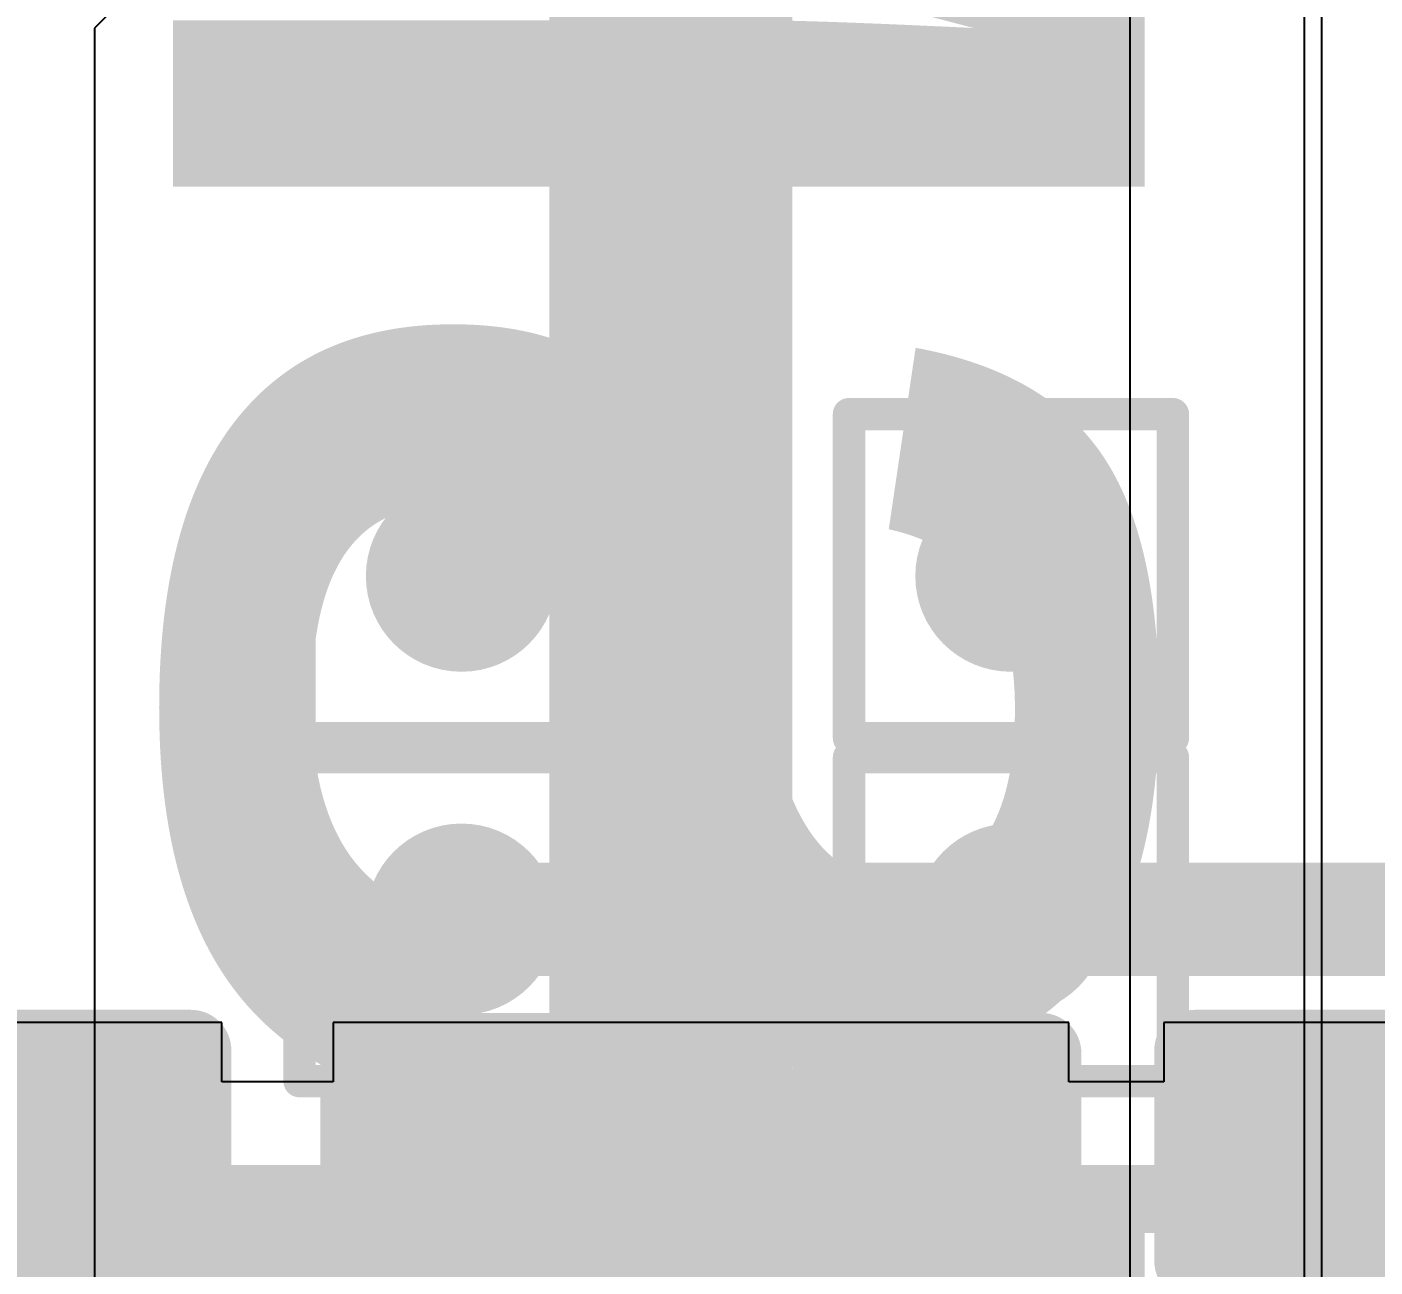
# Model space of a CAD drawing. Header units: inches. Extents: x -6 to 284, y -12 to 154.
# Drawn here: x 15.93 to 18.045, y 16.789 to 18.733 of the extents above; entities that cross this region are included whole.
import ezdxf

# ---------------------------------------------------------------- set-up
doc = ezdxf.new("R2010")
doc.units = ezdxf.units.IN
for name, color, linetype in [('Bottom Overlay', 54, 'Continuous'), ('Drill Drawing', 1, 'Continuous'), ('GND-1', 16, 'Continuous'), ('PWR-1', 156, 'Continuous'), ('PWR-2', 130, 'Continuous'), ('Signal L1', 76, 'Continuous'), ('Signal L2', 6, 'Continuous'), ('Top Layer', 1, 'Continuous'), ('Top Overlay', 2, 'Continuous'), ('Top Paste', 8, 'Continuous'), ('Top Solder', 216, 'Continuous'), ('Via Holes', 16, 'Continuous')]:
    doc.layers.add(name, color=color, linetype=linetype)
doc.styles.add('Bauhaus 93_Bold', font='', dxfattribs={"height": 0.2})
doc.styles.get('Bauhaus 93_Bold').set_extended_font_data('Bauhaus 93', bold=True)

# ---------------------------------------------------------------- blocks, each defined once
blk = doc.blocks.new('C___0201_330')
at = {"layer": 'Top Layer'}
for points in [[(-0.45, 0.15), (-0.15, 0.15), (-0.15, -0.15), (-0.45, -0.15)], [(0.15, 0.15), (0.45, 0.15), (0.45, -0.15), (0.15, -0.15)]]:
    blk.add_hatch(color=1, dxfattribs=at).paths.add_polyline_path(points)
at = {"layer": 'Top Paste'}
for points in [[(-0.45, 0.15), (-0.15, 0.15), (-0.15, -0.15), (-0.45, -0.15)], [(0.15, 0.15), (0.45, 0.15), (0.45, -0.15), (0.15, -0.15)]]:
    blk.add_hatch(color=8, dxfattribs=at).paths.add_polyline_path(points)
at = {"layer": 'Top Solder'}
for points in [[(-0.505, 0.205), (-0.095, 0.205), (-0.095, -0.205), (-0.505, -0.205)], [(0.095, 0.205), (0.505, 0.205), (0.505, -0.205), (0.095, -0.205)]]:
    blk.add_hatch(color=216, dxfattribs=at).paths.add_polyline_path(points)
at = {"layer": 'Top Overlay'}
for points in [[(-0.5334, 0.2286, 0.127, 0.127, 0), (-0.5334, -0.2286, 0.127, 0.127, 0)], [(-0.5334, 0.2286, 0.127, 0.127, 0), (-0.2032, 0.2286, 0.127, 0.127, 0)], [(0.2032, 0.2286, 0.127, 0.127, 0), (0.5334, 0.2286, 0.127, 0.127, 0)], [(0.5334, 0.2286, 0.127, 0.127, 0), (0.5334, -0.2286, 0.127, 0.127, 0)], [(-0.5334, -0.2286, 0.127, 0.127, 0), (-0.2032, -0.2286, 0.127, 0.127, 0)], [(0.2032, -0.2286, 0.127, 0.127, 0), (0.5334, -0.2286, 0.127, 0.127, 0)]]:
    blk.add_lwpolyline(points, format="xyseb", dxfattribs=at)
for points in [[(-0.5651, 0.2286, 0.0635, 0.0635, 1), (-0.5016, 0.2286, 0.0635, 0.0635, 1)], [(-0.5651, 0.2286, 0.0635, 0.0635, 1), (-0.5016, 0.2286, 0.0635, 0.0635, 1)], [(-0.2349, 0.2286, 0.0635, 0.0635, 1), (-0.1714, 0.2286, 0.0635, 0.0635, 1)], [(0.1714, 0.2286, 0.0635, 0.0635, 1), (0.2349, 0.2286, 0.0635, 0.0635, 1)], [(0.5016, 0.2286, 0.0635, 0.0635, 1), (0.5651, 0.2286, 0.0635, 0.0635, 1)], [(0.5016, 0.2286, 0.0635, 0.0635, 1), (0.5651, 0.2286, 0.0635, 0.0635, 1)], [(-0.5651, -0.2286, 0.0635, 0.0635, 1), (-0.5016, -0.2286, 0.0635, 0.0635, 1)], [(-0.5651, -0.2286, 0.0635, 0.0635, 1), (-0.5016, -0.2286, 0.0635, 0.0635, 1)], [(-0.2349, -0.2286, 0.0635, 0.0635, 1), (-0.1714, -0.2286, 0.0635, 0.0635, 1)], [(0.1714, -0.2286, 0.0635, 0.0635, 1), (0.2349, -0.2286, 0.0635, 0.0635, 1)], [(0.5016, -0.2286, 0.0635, 0.0635, 1), (0.5651, -0.2286, 0.0635, 0.0635, 1)], [(0.5016, -0.2286, 0.0635, 0.0635, 1), (0.5651, -0.2286, 0.0635, 0.0635, 1)]]:
    blk.add_lwpolyline(points, format="xyseb", close=True, dxfattribs=at)
blk = doc.blocks.new('C___0201_332')
at = {"layer": 'Top Layer'}
for points in [[(-0.45, 0.15), (-0.15, 0.15), (-0.15, -0.15), (-0.45, -0.15)], [(0.15, 0.15), (0.45, 0.15), (0.45, -0.15), (0.15, -0.15)]]:
    blk.add_hatch(color=1, dxfattribs=at).paths.add_polyline_path(points)
at = {"layer": 'Top Paste'}
for points in [[(-0.45, 0.15), (-0.15, 0.15), (-0.15, -0.15), (-0.45, -0.15)], [(0.15, 0.15), (0.45, 0.15), (0.45, -0.15), (0.15, -0.15)]]:
    blk.add_hatch(color=8, dxfattribs=at).paths.add_polyline_path(points)
at = {"layer": 'Top Solder'}
for points in [[(-0.505, 0.205), (-0.095, 0.205), (-0.095, -0.205), (-0.505, -0.205)], [(0.095, 0.205), (0.505, 0.205), (0.505, -0.205), (0.095, -0.205)]]:
    blk.add_hatch(color=216, dxfattribs=at).paths.add_polyline_path(points)
at = {"layer": 'Top Overlay'}
for points in [[(-0.5334, 0.2286, 0.127, 0.127, 0), (-0.5334, -0.2286, 0.127, 0.127, 0)], [(-0.5334, 0.2286, 0.127, 0.127, 0), (-0.2032, 0.2286, 0.127, 0.127, 0)], [(0.2032, 0.2286, 0.127, 0.127, 0), (0.5334, 0.2286, 0.127, 0.127, 0)], [(0.5334, 0.2286, 0.127, 0.127, 0), (0.5334, -0.2286, 0.127, 0.127, 0)], [(-0.5334, -0.2286, 0.127, 0.127, 0), (-0.2032, -0.2286, 0.127, 0.127, 0)], [(0.2032, -0.2286, 0.127, 0.127, 0), (0.5334, -0.2286, 0.127, 0.127, 0)]]:
    blk.add_lwpolyline(points, format="xyseb", dxfattribs=at)
for points in [[(-0.5651, 0.2286, 0.0635, 0.0635, 1), (-0.5016, 0.2286, 0.0635, 0.0635, 1)], [(-0.5651, 0.2286, 0.0635, 0.0635, 1), (-0.5016, 0.2286, 0.0635, 0.0635, 1)], [(-0.2349, 0.2286, 0.0635, 0.0635, 1), (-0.1714, 0.2286, 0.0635, 0.0635, 1)], [(0.1714, 0.2286, 0.0635, 0.0635, 1), (0.2349, 0.2286, 0.0635, 0.0635, 1)], [(0.5016, 0.2286, 0.0635, 0.0635, 1), (0.5651, 0.2286, 0.0635, 0.0635, 1)], [(0.5016, 0.2286, 0.0635, 0.0635, 1), (0.5651, 0.2286, 0.0635, 0.0635, 1)], [(-0.5651, -0.2286, 0.0635, 0.0635, 1), (-0.5016, -0.2286, 0.0635, 0.0635, 1)], [(-0.5651, -0.2286, 0.0635, 0.0635, 1), (-0.5016, -0.2286, 0.0635, 0.0635, 1)], [(-0.2349, -0.2286, 0.0635, 0.0635, 1), (-0.1714, -0.2286, 0.0635, 0.0635, 1)], [(0.1714, -0.2286, 0.0635, 0.0635, 1), (0.2349, -0.2286, 0.0635, 0.0635, 1)], [(0.5016, -0.2286, 0.0635, 0.0635, 1), (0.5651, -0.2286, 0.0635, 0.0635, 1)], [(0.5016, -0.2286, 0.0635, 0.0635, 1), (0.5651, -0.2286, 0.0635, 0.0635, 1)]]:
    blk.add_lwpolyline(points, format="xyseb", close=True, dxfattribs=at)
blk = doc.blocks.new('CAP_0201_489')
at = {"layer": 'Top Layer'}
for points in [[(-0.45, 0.15), (-0.15, 0.15), (-0.15, -0.15), (-0.45, -0.15)], [(0.15, 0.15), (0.45, 0.15), (0.45, -0.15), (0.15, -0.15)]]:
    blk.add_hatch(color=1, dxfattribs=at).paths.add_polyline_path(points)
at = {"layer": 'Top Paste'}
for points in [[(-0.45, 0.15), (-0.15, 0.15), (-0.15, -0.15), (-0.45, -0.15)], [(0.15, 0.15), (0.45, 0.15), (0.45, -0.15), (0.15, -0.15)]]:
    blk.add_hatch(color=8, dxfattribs=at).paths.add_polyline_path(points)
at = {"layer": 'Top Solder'}
for points in [[(-0.505, 0.205), (-0.095, 0.205), (-0.095, -0.205), (-0.505, -0.205)], [(0.095, 0.205), (0.505, 0.205), (0.505, -0.205), (0.095, -0.205)]]:
    blk.add_hatch(color=216, dxfattribs=at).paths.add_polyline_path(points)
at = {"layer": 'Top Overlay'}
for points in [[(-0.5334, 0.2286, 0.127, 0.127, 0), (-0.5334, -0.2286, 0.127, 0.127, 0)], [(-0.2032, 0.2286, 0.127, 0.127, 0), (-0.5334, 0.2286, 0.127, 0.127, 0)], [(0.5334, 0.2286, 0.127, 0.127, 0), (0.2032, 0.2286, 0.127, 0.127, 0)], [(0.5334, 0.2286, 0.127, 0.127, 0), (0.5334, -0.2286, 0.127, 0.127, 0)], [(-0.2032, -0.2286, 0.127, 0.127, 0), (-0.5334, -0.2286, 0.127, 0.127, 0)], [(0.5334, -0.2286, 0.127, 0.127, 0), (0.2032, -0.2286, 0.127, 0.127, 0)]]:
    blk.add_lwpolyline(points, format="xyseb", dxfattribs=at)
for points in [[(-0.5651, 0.2286, 0.0635, 0.0635, 1), (-0.5016, 0.2286, 0.0635, 0.0635, 1)], [(-0.5651, 0.2286, 0.0635, 0.0635, 1), (-0.5016, 0.2286, 0.0635, 0.0635, 1)], [(-0.2349, 0.2286, 0.0635, 0.0635, 1), (-0.1714, 0.2286, 0.0635, 0.0635, 1)], [(0.1714, 0.2286, 0.0635, 0.0635, 1), (0.2349, 0.2286, 0.0635, 0.0635, 1)], [(0.5016, 0.2286, 0.0635, 0.0635, 1), (0.5651, 0.2286, 0.0635, 0.0635, 1)], [(0.5016, 0.2286, 0.0635, 0.0635, 1), (0.5651, 0.2286, 0.0635, 0.0635, 1)], [(-0.5651, -0.2286, 0.0635, 0.0635, 1), (-0.5016, -0.2286, 0.0635, 0.0635, 1)], [(-0.5651, -0.2286, 0.0635, 0.0635, 1), (-0.5016, -0.2286, 0.0635, 0.0635, 1)], [(-0.2349, -0.2286, 0.0635, 0.0635, 1), (-0.1714, -0.2286, 0.0635, 0.0635, 1)], [(0.1714, -0.2286, 0.0635, 0.0635, 1), (0.2349, -0.2286, 0.0635, 0.0635, 1)], [(0.5016, -0.2286, 0.0635, 0.0635, 1), (0.5651, -0.2286, 0.0635, 0.0635, 1)], [(0.5016, -0.2286, 0.0635, 0.0635, 1), (0.5651, -0.2286, 0.0635, 0.0635, 1)]]:
    blk.add_lwpolyline(points, format="xyseb", close=True, dxfattribs=at)

msp = doc.modelspace()

# ---------------------------------------------------------------- hatches: boundary and pattern name
at = {"layer": 'GND-1'}
h = msp.add_hatch(color=16, dxfattribs=at)
edge = h.paths.add_edge_path()
edge.add_arc((16.6118, 17.8722), 0.15, 0, 360)
h = msp.add_hatch(color=16, dxfattribs=at)
edge = h.paths.add_edge_path()
edge.add_arc((17.4736, 17.8722), 0.15, 0, 360)
h = msp.add_hatch(color=16, dxfattribs=at)
edge = h.paths.add_edge_path()
edge.add_arc((16.6118, 17.3341), 0.15, 0, 360)
h = msp.add_hatch(color=16, dxfattribs=at)
edge = h.paths.add_edge_path()
edge.add_arc((17.4736, 17.3341), 0.15, 0, 360)
at = {"layer": 'Signal L1'}
h = msp.add_hatch(color=76, dxfattribs=at)
edge = h.paths.add_edge_path()
edge.add_arc((16.6118, 17.8722), 0.15, 0, 360)
h = msp.add_hatch(color=76, dxfattribs=at)
edge = h.paths.add_edge_path()
edge.add_arc((17.4736, 17.8722), 0.15, 0, 360)
h = msp.add_hatch(color=76, dxfattribs=at)
edge = h.paths.add_edge_path()
edge.add_arc((16.6118, 17.3341), 0.15, 0, 360)
h = msp.add_hatch(color=76, dxfattribs=at)
edge = h.paths.add_edge_path()
edge.add_arc((17.4736, 17.3341), 0.15, 0, 360)
at = {"layer": 'Top Layer'}
h = msp.add_hatch(color=1, dxfattribs=at)
edge = h.paths.add_edge_path()
edge.add_arc((16.6118, 17.8722), 0.15, 0, 360)
h = msp.add_hatch(color=1, dxfattribs=at)
edge = h.paths.add_edge_path()
edge.add_arc((17.4736, 17.8722), 0.15, 0, 360)
h = msp.add_hatch(color=1, dxfattribs=at)
edge = h.paths.add_edge_path()
edge.add_arc((16.6118, 17.3341), 0.15, 0, 360)
h = msp.add_hatch(color=1, dxfattribs=at)
edge = h.paths.add_edge_path()
edge.add_arc((17.4736, 17.3341), 0.15, 0, 360)
at = {"layer": 'Via Holes'}
h = msp.add_hatch(color=7, dxfattribs=at)
edge = h.paths.add_edge_path()
edge.add_arc((16.6118, 17.8722), 0.075, 0, 360)
h = msp.add_hatch(color=7, dxfattribs=at)
edge = h.paths.add_edge_path()
edge.add_arc((17.4736, 17.8722), 0.075, 0, 360)
h = msp.add_hatch(color=7, dxfattribs=at)
edge = h.paths.add_edge_path()
edge.add_arc((16.6118, 17.3341), 0.075, 0, 360)
h = msp.add_hatch(color=7, dxfattribs=at)
edge = h.paths.add_edge_path()
edge.add_arc((17.4736, 17.3341), 0.075, 0, 360)

# ---------------------------------------------------------------- linework, layer by layer
at = {"layer": 'Drill Drawing'}
for points in [[(16.3578, 18.1262, 0.0508, 0.0508, 0), (16.8658, 18.1262, 0.0508, 0.0508, 0)], [(16.3578, 17.6182, 0.0508, 0.0508, 0), (16.3578, 18.1262, 0.0508, 0.0508, 0)], [(16.8658, 17.6182, 0.0508, 0.0508, 0), (16.8658, 18.1262, 0.0508, 0.0508, 0)], [(17.2196, 18.1262, 0.0508, 0.0508, 0), (17.7276, 18.1262, 0.0508, 0.0508, 0)], [(17.2196, 17.6182, 0.0508, 0.0508, 0), (17.2196, 18.1262, 0.0508, 0.0508, 0)], [(17.7276, 17.6182, 0.0508, 0.0508, 0), (17.7276, 18.1262, 0.0508, 0.0508, 0)], [(16.3578, 17.6182, 0.0508, 0.0508, 0), (16.8658, 17.6182, 0.0508, 0.0508, 0)], [(17.2196, 17.6182, 0.0508, 0.0508, 0), (17.7276, 17.6182, 0.0508, 0.0508, 0)], [(16.3578, 17.5881, 0.0508, 0.0508, 0), (16.8658, 17.5881, 0.0508, 0.0508, 0)], [(16.3578, 17.0801, 0.0508, 0.0508, 0), (16.3578, 17.5881, 0.0508, 0.0508, 0)], [(16.8658, 17.0801, 0.0508, 0.0508, 0), (16.8658, 17.5881, 0.0508, 0.0508, 0)], [(17.2196, 17.5881, 0.0508, 0.0508, 0), (17.7276, 17.5881, 0.0508, 0.0508, 0)], [(17.2196, 17.0801, 0.0508, 0.0508, 0), (17.2196, 17.5881, 0.0508, 0.0508, 0)], [(17.7276, 17.0801, 0.0508, 0.0508, 0), (17.7276, 17.5881, 0.0508, 0.0508, 0)], [(16.3578, 17.0801, 0.0508, 0.0508, 0), (16.8658, 17.0801, 0.0508, 0.0508, 0)], [(17.2196, 17.0801, 0.0508, 0.0508, 0), (17.7276, 17.0801, 0.0508, 0.0508, 0)]]:
    msp.add_lwpolyline(points, format="xyseb", dxfattribs=at)
for points in [[(16.3451, 18.1262, 0.0254, 0.0254, 1), (16.3705, 18.1262, 0.0254, 0.0254, 1)], [(16.3451, 18.1262, 0.0254, 0.0254, 1), (16.3705, 18.1262, 0.0254, 0.0254, 1)], [(16.8531, 18.1262, 0.0254, 0.0254, 1), (16.8785, 18.1262, 0.0254, 0.0254, 1)], [(16.8531, 18.1262, 0.0254, 0.0254, 1), (16.8785, 18.1262, 0.0254, 0.0254, 1)], [(17.2069, 18.1262, 0.0254, 0.0254, 1), (17.2323, 18.1262, 0.0254, 0.0254, 1)], [(17.2069, 18.1262, 0.0254, 0.0254, 1), (17.2323, 18.1262, 0.0254, 0.0254, 1)], [(17.7149, 18.1262, 0.0254, 0.0254, 1), (17.7403, 18.1262, 0.0254, 0.0254, 1)], [(17.7149, 18.1262, 0.0254, 0.0254, 1), (17.7403, 18.1262, 0.0254, 0.0254, 1)], [(16.3451, 17.6182, 0.0254, 0.0254, 1), (16.3705, 17.6182, 0.0254, 0.0254, 1)], [(16.3451, 17.6182, 0.0254, 0.0254, 1), (16.3705, 17.6182, 0.0254, 0.0254, 1)], [(16.8531, 17.6182, 0.0254, 0.0254, 1), (16.8785, 17.6182, 0.0254, 0.0254, 1)], [(16.8531, 17.6182, 0.0254, 0.0254, 1), (16.8785, 17.6182, 0.0254, 0.0254, 1)], [(17.2069, 17.6182, 0.0254, 0.0254, 1), (17.2323, 17.6182, 0.0254, 0.0254, 1)], [(17.2069, 17.6182, 0.0254, 0.0254, 1), (17.2323, 17.6182, 0.0254, 0.0254, 1)], [(17.7149, 17.6182, 0.0254, 0.0254, 1), (17.7403, 17.6182, 0.0254, 0.0254, 1)], [(17.7149, 17.6182, 0.0254, 0.0254, 1), (17.7403, 17.6182, 0.0254, 0.0254, 1)], [(16.3451, 17.5881, 0.0254, 0.0254, 1), (16.3705, 17.5881, 0.0254, 0.0254, 1)], [(16.3451, 17.5881, 0.0254, 0.0254, 1), (16.3705, 17.5881, 0.0254, 0.0254, 1)], [(16.8531, 17.5881, 0.0254, 0.0254, 1), (16.8785, 17.5881, 0.0254, 0.0254, 1)], [(16.8531, 17.5881, 0.0254, 0.0254, 1), (16.8785, 17.5881, 0.0254, 0.0254, 1)], [(17.2069, 17.5881, 0.0254, 0.0254, 1), (17.2323, 17.5881, 0.0254, 0.0254, 1)], [(17.2069, 17.5881, 0.0254, 0.0254, 1), (17.2323, 17.5881, 0.0254, 0.0254, 1)], [(17.7149, 17.5881, 0.0254, 0.0254, 1), (17.7403, 17.5881, 0.0254, 0.0254, 1)], [(17.7149, 17.5881, 0.0254, 0.0254, 1), (17.7403, 17.5881, 0.0254, 0.0254, 1)], [(16.3451, 17.0801, 0.0254, 0.0254, 1), (16.3705, 17.0801, 0.0254, 0.0254, 1)], [(16.3451, 17.0801, 0.0254, 0.0254, 1), (16.3705, 17.0801, 0.0254, 0.0254, 1)], [(16.8531, 17.0801, 0.0254, 0.0254, 1), (16.8785, 17.0801, 0.0254, 0.0254, 1)], [(16.8531, 17.0801, 0.0254, 0.0254, 1), (16.8785, 17.0801, 0.0254, 0.0254, 1)], [(17.2069, 17.0801, 0.0254, 0.0254, 1), (17.2323, 17.0801, 0.0254, 0.0254, 1)], [(17.2069, 17.0801, 0.0254, 0.0254, 1), (17.2323, 17.0801, 0.0254, 0.0254, 1)], [(17.7149, 17.0801, 0.0254, 0.0254, 1), (17.7403, 17.0801, 0.0254, 0.0254, 1)], [(17.7149, 17.0801, 0.0254, 0.0254, 1), (17.7403, 17.0801, 0.0254, 0.0254, 1)]]:
    msp.add_lwpolyline(points, format="xyseb", close=True, dxfattribs=at)
at = {"layer": 'PWR-1'}
for p, q in [((17.6603, 20.1009), (17.6603, -1.8304)), ((17.9612, 5.4718), (17.9612, 20.1009))]:
    msp.add_line(p, q, dxfattribs=at)
at = {"layer": 'PWR-2'}
for p, q in [((17.6603, 20.1009), (17.6603, -1.7575)), ((17.934, 5.4236), (17.934, 20.1009))]:
    msp.add_line(p, q, dxfattribs=at)
at = {"layer": 'Signal L2'}
for p, q in [((17.3234, 20.0188), (16.0364, 18.7318)), ((16.0364, 18.7318), (16.0364, 6.4275))]:
    msp.add_line(p, q, dxfattribs=at)
msp.add_lwpolyline([(16.94, 6.8732, 0.381, 0.381, 0), (16.94, 18.9256, 0.381, 0.381, 0)], format="xyseb", dxfattribs=at)
at = {"layer": 'Top Layer'}
for p, q in [((16.2357, 17.1721), (15.6817, 17.1721)), ((16.2357, 17.0789), (16.2357, 17.1721)), ((16.9214, 17.1721), (16.4103, 17.1721)), ((16.4103, 17.1721), (16.4103, 17.0789)), ((16.9873, 17.1721), (16.9214, 17.1721)), ((17.5643, 17.1721), (16.9873, 17.1721)), ((17.5643, 17.0789), (17.5643, 17.1721)), ((18.2675, 17.1721), (17.7135, 17.1721)), ((17.7135, 17.1721), (17.7135, 17.0789)), ((16.4103, 17.0789), (16.2357, 17.0789)), ((17.7135, 17.0789), (17.5643, 17.0789))]:
    msp.add_line(p, q, dxfattribs=at)
for points in [[(16.6118, 17.3341, 0.1778, 0.1778, 0), (17.4736, 17.3341, 0.1778, 0.1778, 0)], [(17.4736, 17.3341, 0.1778, 0.1778, 0), (18.4036, 17.3341, 0.1778, 0.1778, 0)], [(14.7918, 16.8951, 0.1067, 0.1067, 0), (15.9841, 16.8951, 0.1067, 0.1067, 0)], [(15.9841, 16.8951, 0.1067, 0.1067, 0), (16.6873, 16.8951, 0.1067, 0.1067, 0)], [(17.2873, 16.8951, 0.1067, 0.1067, 0), (17.9905, 16.8951, 0.1067, 0.1067, 0)], [(17.9905, 16.8951, 0.1067, 0.1067, 0), (19.3604, 16.8951, 0.1067, 0.1067, 0)]]:
    msp.add_lwpolyline(points, format="xyseb", dxfattribs=at)
for points in [[(16.5673, 17.3341, 0.0889, 0.0889, 1), (16.6562, 17.3341, 0.0889, 0.0889, 1)], [(17.4291, 17.3341, 0.0889, 0.0889, 1), (17.518, 17.3341, 0.0889, 0.0889, 1)], [(17.4291, 17.3341, 0.0889, 0.0889, 1), (17.518, 17.3341, 0.0889, 0.0889, 1)], [(15.9574, 16.8951, 0.0533, 0.0533, 1), (16.0107, 16.8951, 0.0533, 0.0533, 1)], [(15.9574, 16.8951, 0.0533, 0.0533, 1), (16.0107, 16.8951, 0.0533, 0.0533, 1)], [(16.6606, 16.8951, 0.0533, 0.0533, 1), (16.714, 16.8951, 0.0533, 0.0533, 1)], [(17.2606, 16.8951, 0.0533, 0.0533, 1), (17.314, 16.8951, 0.0533, 0.0533, 1)], [(17.9638, 16.8951, 0.0533, 0.0533, 1), (18.0172, 16.8951, 0.0533, 0.0533, 1)], [(17.9638, 16.8951, 0.0533, 0.0533, 1), (18.0172, 16.8951, 0.0533, 0.0533, 1)]]:
    msp.add_lwpolyline(points, format="xyseb", close=True, dxfattribs=at)

# ---------------------------------------------------------------- block references
for name, p, rotation in [('C___0201_330', (15.9587, 16.5951), 90), ('C___0201_332', (17.9905, 16.5951), 90), ('CAP_0201_489', (16.9873, 16.8951), 180)]:
    msp.add_blockref(name, p, dxfattribs=dict(rotation=rotation))

# ---------------------------------------------------------------- texts
at = {"layer": 'Bottom Overlay', "style": 'Bauhaus 93_Bold', "text_generation_flag": 2}
msp.add_text('TRANSMITTER', height=1.524, rotation=270, dxfattribs=at).set_placement((16.1592, 11.3274))

doc.saveas('drawing.dxf')
